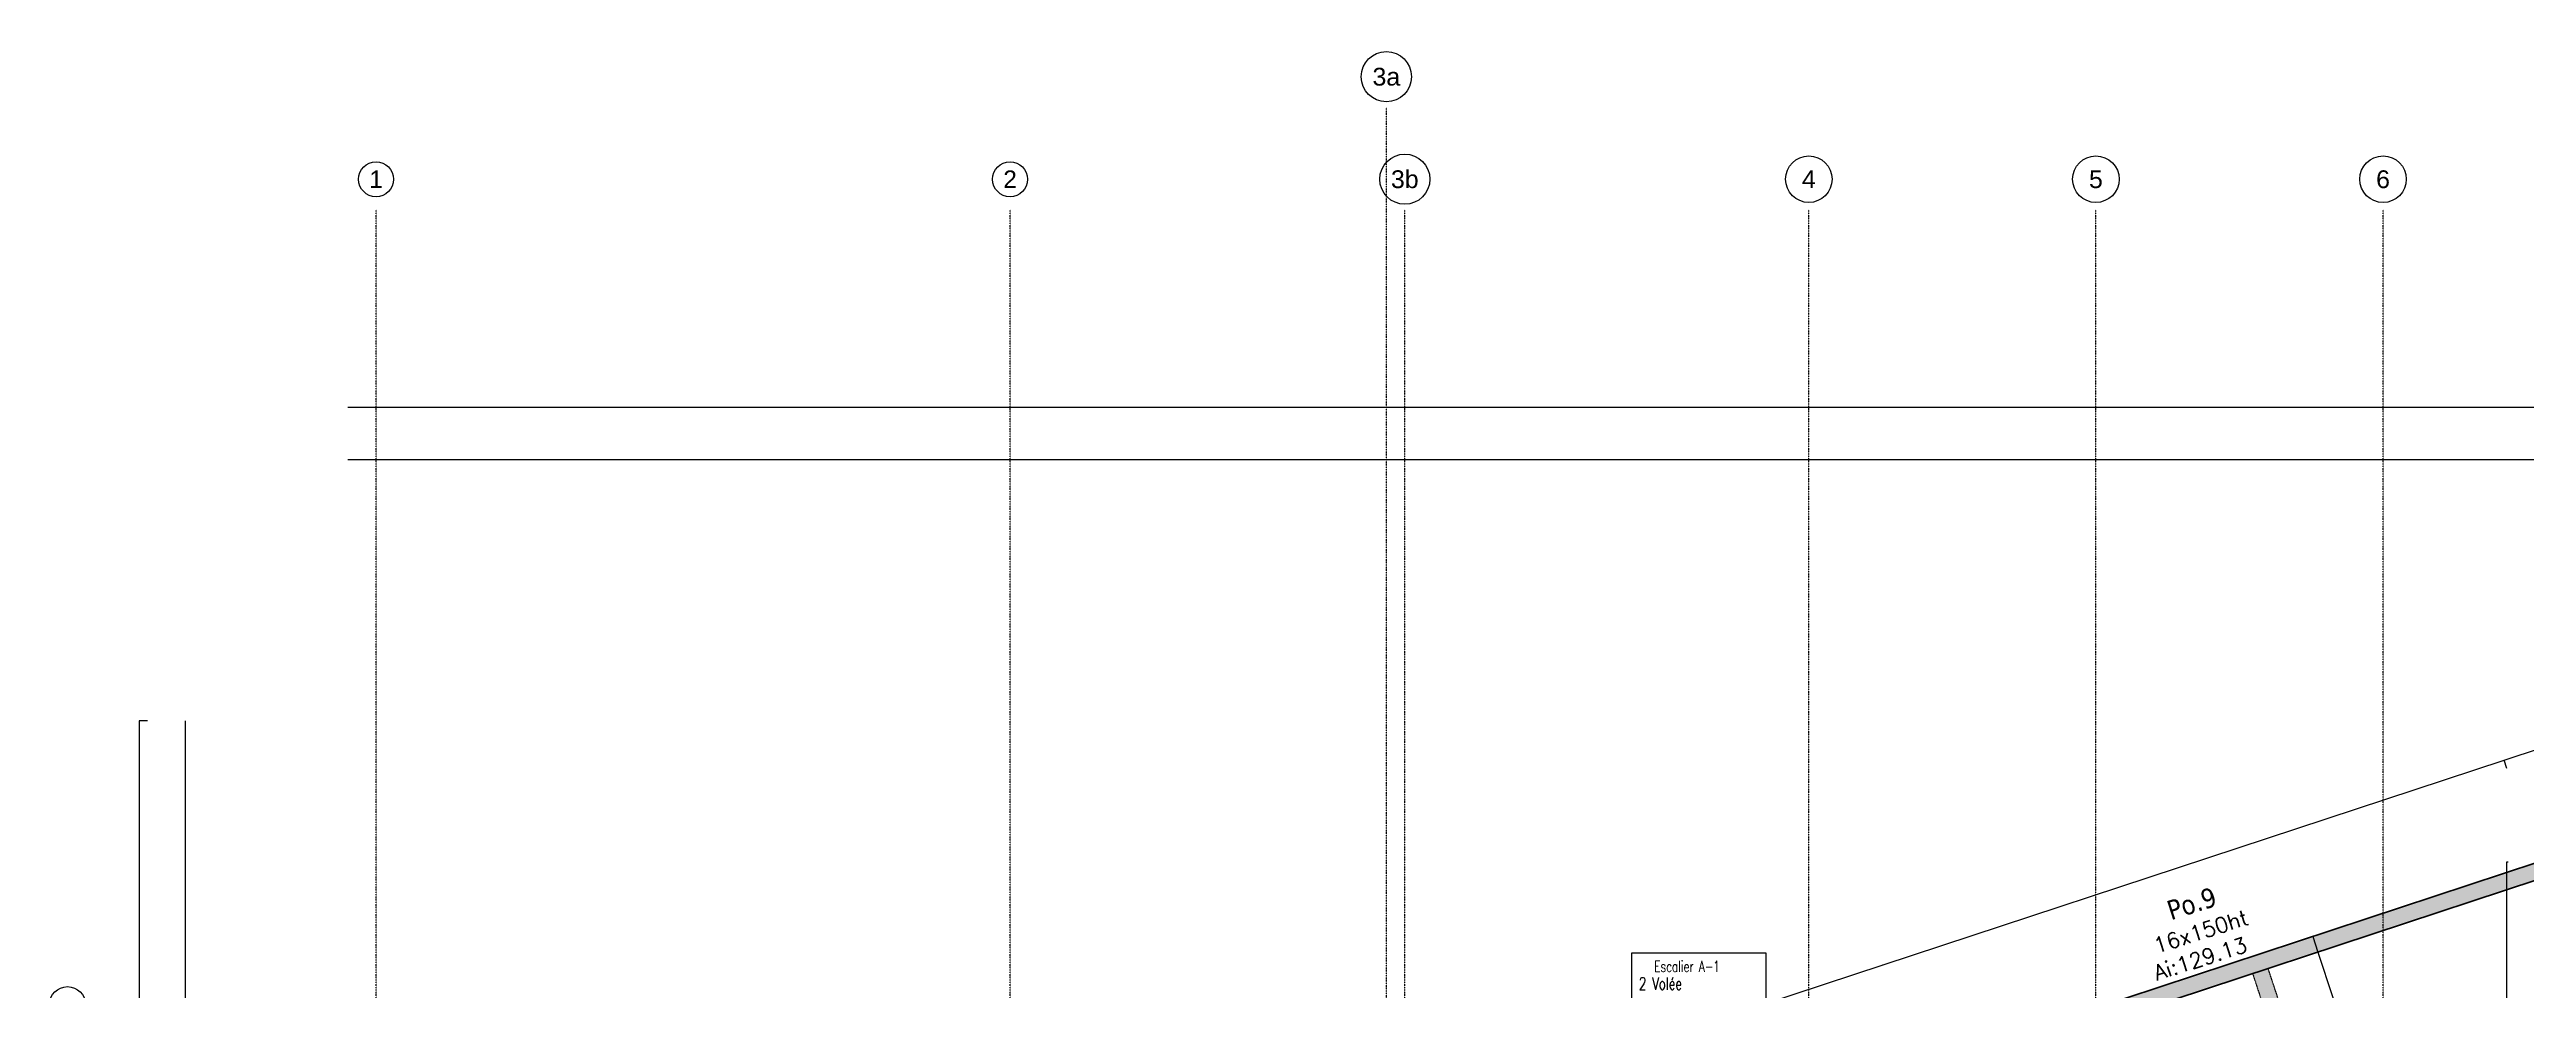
# Model space of a CAD drawing. Extents: x -12912 to 27386, y 1818 to 8189.
# Drawn here: x -1357 to 1058, y 7262 to 8179 of the extents above; entities that cross this region are included whole.
import ezdxf
from ezdxf.enums import TextEntityAlignment as Align

# ---------------------------------------------------------------- set-up
doc = ezdxf.new("R2010")
doc.units = 0
doc.header["$MEASUREMENT"] = 0
for name, pattern in [('CACHE2', [4.7625, 3.175, -1.5875]), ('GrDotted', [0.4, 0.1, -0.1, 0.1, -0.1]), ('GrFeatureAxis', [0.85, 0.25, -0.2, 0.1, -0.2, 0.1]), ('STRICHPUNKT2_S11', [0.9, 0.7, -0.1, 0, -0.1])]:
    doc.linetypes.add(name, pattern=pattern)
doc.layers.get('0').update_dxf_attribs({"linetype": 'CONTINUOUS'})
doc.layers.get('DEFPOINTS').update_dxf_attribs({"linetype": 'CONTINUOUS'})
doc.layers.add('STR_AXES', color=4, linetype='STRICHPUNKT2_S11', lineweight=25)
doc.layers.add('STR_POUTRES', color=102, linetype='CONTINUOUS', lineweight=35)
for name, color, linetype in [('STR_AXES_REPERE', 1, 'CONTINUOUS'), ('STR_COTATION', 1, 'CONTINUOUS'), ('STR_SURCH', 9, 'CACHE2'), ('STR_TXT', 102, 'CONTINUOUS')]:
    doc.layers.add(name, color=color, linetype=linetype)
doc.styles.add('EPAIS', font='TAHOMA.TTF')
doc.styles.add('FIN', font='romans.shx')
doc.styles.add('GrDimensions', font='simplex.shx')
doc.styles.add('GrGrid', font='ARIAL.TTF', dxfattribs={"height": 0.17})
doc.dimstyles.new('GrDimensions', dxfattribs={"dimtxt": 0.09, "dimasz": 0.05, "dimexe": 0.07, "dimexo": 0, "dimgap": 0.05, "dimtad": 1, "dimzin": 0, "dimdsep": 46, "dimtxsty": 'GrDimensions', "dimblk": 'ARCHTICK', "dimblk1": 'ARCHTICK', "dimblk2": 'ARCHTICK', "dimcen": 0.09, "dimadec": 0, "dimazin": 0, "dimtfac": 1, "dimtdec": 4, "dimtmove": 0, "dimatfit": 3, "dimldrblk": 'OPEN30', "dimfxl": 0, "dimtolj": 1, "dimtzin": 0, "dimarcsym": 0})
pattern_1 = [(0, (5243.0074, 5883.9378), (1.190625, 2.38125), [0, -2.38125])]

# ---------------------------------------------------------------- blocks, each defined once
blk = doc.blocks.new('_ArchTick')
at = {"color": 0, "linetype": 'ByBlock', "const_width": 0.15}
blk.add_lwpolyline([(-0.5, -0.5), (0.5, 0.5)], dxfattribs=at)
blk = doc.blocks.new('*D42')
at = {"layer": 'DEFPOINTS', "color": 0, "linetype": 'Continuous'}
for p in [(1036.5, 7486.4), (1039.2, 7478.3), (-173, 7078.8)]:
    blk.add_point(p, dxfattribs=at)
at = {"layer": 'STR_COTATION', "color": 0, "linetype": 'Continuous', "lineweight": -2}
for p, q in [((-175.7, 7087), (1036.5, 7486.4)), ((1039.2, 7478.3), (1036.5, 7486.5)), ((-173, 7078.8), (-175.7, 7087.1))]:
    blk.add_line(p, q, dxfattribs=at)
at = {"layer": 'STR_COTATION', "color": 0, "linetype": 'Continuous', "lineweight": -2, "xscale": 0.065, "yscale": 0.065, "zscale": 0.065}
for p, rotation in [((1036.5, 7486.4), 18.23735407115053), ((-175.7, 7087), 198.2373540711505)]:
    blk.add_blockref('_ArchTick', p, dxfattribs=dict(at, rotation=rotation))
at = {"layer": 'STR_COTATION', "color": 0, "linetype": 'Continuous', "lineweight": -3, "insert": (430.4, 7286.8), "char_height": 0.117, "attachment_point": 5, "rotation": 18.2374, "style": 'GrDimensions'}
blk.add_mtext('\\A1;1276.29', dxfattribs=at)
blk = doc.blocks.new('_Open30')
at = {"color": 0, "linetype": 'ByBlock', "lineweight": -2}
for p, q in [((-1, 0), (0, 0)), ((0, 0), (-1, 0)), ((0, 0), (-1, 0))]:
    blk.add_line(p, q, dxfattribs=at)
blk = doc.blocks.new('*D43')
at = {"layer": 'DEFPOINTS', "color": 0, "linetype": 'Continuous'}
for p in [(1189.6, 7536.9), (1192.3, 7528.7), (1039.2, 7478.3)]:
    blk.add_point(p, dxfattribs=at)
at = {"layer": 'STR_COTATION', "color": 0, "linetype": 'Continuous', "lineweight": -2}
for p, q in [((1036.5, 7486.4), (1189.6, 7536.9)), ((1192.3, 7528.7), (1189.6, 7536.9)), ((1039.2, 7478.3), (1036.5, 7486.5))]:
    blk.add_line(p, q, dxfattribs=at)
at = {"layer": 'STR_COTATION', "color": 0, "linetype": 'Continuous', "lineweight": -2, "xscale": 0.065, "yscale": 0.065, "zscale": 0.065}
for p, rotation in [((1189.6, 7536.9), 18.23735407115053), ((1036.5, 7486.4), 198.2373540711505)]:
    blk.add_blockref('_ArchTick', p, dxfattribs=dict(at, rotation=rotation))
at = {"layer": 'STR_COTATION', "color": 0, "linetype": 'Continuous', "lineweight": -3, "insert": (1113, 7511.7), "char_height": 0.117, "attachment_point": 5, "rotation": 18.2374, "style": 'GrDimensions'}
blk.add_mtext('\\A1;161.16', dxfattribs=at)
blk = doc.blocks.new('*D191')
at = {"layer": 'DEFPOINTS', "color": 0, "linetype": 'Continuous'}
for p in [(833.7, 7309.1), (854.8, 7299.2), (838.7, 7293.9)]:
    blk.add_point(p, dxfattribs=at)
at = {"layer": 'STR_COTATION', "color": 0, "linetype": 'Continuous', "lineweight": -2}
for p, q in [((833.7, 7309.1), (849.9, 7314.4)), ((838.7, 7293.9), (854.9, 7299.2)), ((849.8, 7314.4), (854.8, 7299.2))]:
    blk.add_line(p, q, dxfattribs=at)
at = {"layer": 'STR_COTATION', "color": 0, "linetype": 'Continuous', "lineweight": -2, "xscale": 0.065, "yscale": 0.065, "zscale": 0.065}
for p, rotation in [((849.8, 7314.4), 108.2373573360459), ((854.8, 7299.2), 288.2373573360459)]:
    blk.add_blockref('_ArchTick', p, dxfattribs=dict(at, rotation=rotation))
at = {"layer": 'STR_COTATION', "color": 0, "linetype": 'Continuous', "lineweight": -3, "insert": (852.4, 7306.9), "char_height": 0.117, "attachment_point": 5, "rotation": 288.2374, "style": 'GrDimensions'}
blk.add_mtext('\\A1;1600', dxfattribs=at)
blk = doc.blocks.new('*D192')
at = {"layer": 'DEFPOINTS', "color": 0, "linetype": 'Continuous'}
for p in [(838.7, 7293.9), (927, 7078.1), (927.6, 7078.3)]:
    blk.add_point(p, dxfattribs=at)
at = {"layer": 'STR_COTATION', "color": 0, "linetype": 'Continuous', "lineweight": -2}
for p, q in [((838.7, 7293.9), (854.9, 7299.2)), ((854.8, 7299.2), (927.6, 7078.3)), ((927, 7078.1), (927.7, 7078.3))]:
    blk.add_line(p, q, dxfattribs=at)
at = {"layer": 'STR_COTATION', "color": 0, "linetype": 'Continuous', "lineweight": -2, "xscale": 0.065, "yscale": 0.065, "zscale": 0.065}
for p, rotation in [((854.8, 7299.2), 108.2373573360459), ((927.6, 7078.3), 288.2373573360459)]:
    blk.add_blockref('_ArchTick', p, dxfattribs=dict(at, rotation=rotation))
at = {"layer": 'STR_COTATION', "color": 0, "linetype": 'Continuous', "lineweight": -3, "insert": (891.3, 7188.8), "char_height": 0.117, "attachment_point": 5, "rotation": 288.2374, "style": 'GrDimensions'}
blk.add_mtext('\\A1;232.59', dxfattribs=at)
blk = doc.blocks.new('*D450')
at = {"layer": 'DEFPOINTS', "color": 0, "linetype": 'Continuous'}
for p in [(1040.5, 7386.8), (1038.9, 6931.1), (1040.6, 6931.1)]:
    blk.add_point(p, dxfattribs=at)
at = {"layer": 'STR_COTATION', "color": 0, "linetype": 'Continuous', "lineweight": -2}
for p, q in [((1040.5, 7386.8), (1038.8, 7386.8)), ((1038.9, 7386.8), (1038.9, 6931.1)), ((1040.6, 6931.1), (1038.8, 6931.1))]:
    blk.add_line(p, q, dxfattribs=at)
at = {"layer": 'STR_COTATION', "color": 0, "linetype": 'Continuous', "lineweight": -2, "xscale": 0.065, "yscale": 0.065, "zscale": 0.065}
for p, rotation in [((1038.9, 7386.8), 90), ((1038.9, 6931.1), 270)]:
    blk.add_blockref('_ArchTick', p, dxfattribs=dict(at, rotation=rotation))
at = {"layer": 'STR_COTATION', "color": 0, "linetype": 'Continuous', "lineweight": -3, "insert": (1038.7, 7158.9), "char_height": 0.117, "attachment_point": 5, "rotation": 90, "style": 'GrDimensions'}
blk.add_mtext('\\A1;455.69', dxfattribs=at)
blk = doc.blocks.new('*D571')
at = {"layer": 'DEFPOINTS', "color": 0, "linetype": 'Continuous'}
for p in [(918.4, 7779.3), (918.4, 7779.3), (1198.4, 7779.3)]:
    blk.add_point(p, dxfattribs=at)
at = {"layer": 'STR_COTATION', "color": 0, "linetype": 'Continuous', "lineweight": -2}
for p, q in [((918.4, 7779.3), (918.4, 7779.4)), ((1198.4, 7779.3), (918.4, 7779.3)), ((1198.4, 7779.3), (1198.4, 7779.4))]:
    blk.add_line(p, q, dxfattribs=at)
at = {"layer": 'STR_COTATION', "color": 0, "linetype": 'Continuous', "lineweight": -2, "xscale": 0.065, "yscale": 0.065, "zscale": 0.065, "rotation": 180}
blk.add_blockref('_ArchTick', (918.4, 7779.3), dxfattribs=at)
at = {"layer": 'STR_COTATION', "color": 0, "linetype": 'Continuous', "lineweight": -2, "xscale": 0.065, "yscale": 0.065, "zscale": 0.065}
blk.add_blockref('_ArchTick', (1198.4, 7779.3), dxfattribs=at)
at = {"layer": 'STR_COTATION', "color": 0, "linetype": 'Continuous', "lineweight": -3, "insert": (1058.4, 7779.5), "char_height": 0.117, "attachment_point": 5, "style": 'GrDimensions'}
blk.add_mtext('\\A1;280.00', dxfattribs=at)
blk = doc.blocks.new('*D572')
at = {"layer": 'DEFPOINTS', "color": 0, "linetype": 'Continuous'}
for p in [(638.4, 7779.3), (638.4, 7779.3), (918.4, 7779.3)]:
    blk.add_point(p, dxfattribs=at)
at = {"layer": 'STR_COTATION', "color": 0, "linetype": 'Continuous', "lineweight": -2}
for p, q in [((638.4, 7779.3), (638.4, 7779.4)), ((918.4, 7779.3), (638.4, 7779.3)), ((918.4, 7779.3), (918.4, 7779.4))]:
    blk.add_line(p, q, dxfattribs=at)
at = {"layer": 'STR_COTATION', "color": 0, "linetype": 'Continuous', "lineweight": -2, "xscale": 0.065, "yscale": 0.065, "zscale": 0.065, "rotation": 180}
blk.add_blockref('_ArchTick', (638.4, 7779.3), dxfattribs=at)
at = {"layer": 'STR_COTATION', "color": 0, "linetype": 'Continuous', "lineweight": -2, "xscale": 0.065, "yscale": 0.065, "zscale": 0.065}
blk.add_blockref('_ArchTick', (918.4, 7779.3), dxfattribs=at)
at = {"layer": 'STR_COTATION', "color": 0, "linetype": 'Continuous', "lineweight": -3, "insert": (778.4, 7779.5), "char_height": 0.117, "attachment_point": 5, "style": 'GrDimensions'}
blk.add_mtext('\\A1;280.00', dxfattribs=at)
blk = doc.blocks.new('*D573')
at = {"layer": 'DEFPOINTS', "color": 0, "linetype": 'Continuous'}
for p in [(358.4, 7779.3), (358.4, 7779.3), (638.4, 7779.3)]:
    blk.add_point(p, dxfattribs=at)
at = {"layer": 'STR_COTATION', "color": 0, "linetype": 'Continuous', "lineweight": -2}
for p, q in [((358.4, 7779.3), (358.4, 7779.4)), ((638.4, 7779.3), (358.4, 7779.3)), ((638.4, 7779.3), (638.4, 7779.4))]:
    blk.add_line(p, q, dxfattribs=at)
at = {"layer": 'STR_COTATION', "color": 0, "linetype": 'Continuous', "lineweight": -2, "xscale": 0.065, "yscale": 0.065, "zscale": 0.065, "rotation": 180}
blk.add_blockref('_ArchTick', (358.4, 7779.3), dxfattribs=at)
at = {"layer": 'STR_COTATION', "color": 0, "linetype": 'Continuous', "lineweight": -2, "xscale": 0.065, "yscale": 0.065, "zscale": 0.065}
blk.add_blockref('_ArchTick', (638.4, 7779.3), dxfattribs=at)
at = {"layer": 'STR_COTATION', "color": 0, "linetype": 'Continuous', "lineweight": -3, "insert": (498.4, 7779.5), "char_height": 0.117, "attachment_point": 5, "style": 'GrDimensions'}
blk.add_mtext('\\A1;280.00', dxfattribs=at)
blk = doc.blocks.new('*D574')
at = {"layer": 'DEFPOINTS', "color": 0, "linetype": 'Continuous'}
for p in [(-35.6, 7779.3), (-35.6, 7779.3), (358.4, 7779.3)]:
    blk.add_point(p, dxfattribs=at)
at = {"layer": 'STR_COTATION', "color": 0, "linetype": 'Continuous', "lineweight": -2}
for p, q in [((-35.6, 7779.3), (-35.6, 7779.4)), ((358.4, 7779.3), (-35.6, 7779.3)), ((358.4, 7779.3), (358.4, 7779.4))]:
    blk.add_line(p, q, dxfattribs=at)
at = {"layer": 'STR_COTATION', "color": 0, "linetype": 'Continuous', "lineweight": -2, "xscale": 0.065, "yscale": 0.065, "zscale": 0.065, "rotation": 180}
blk.add_blockref('_ArchTick', (-35.6, 7779.3), dxfattribs=at)
at = {"layer": 'STR_COTATION', "color": 0, "linetype": 'Continuous', "lineweight": -2, "xscale": 0.065, "yscale": 0.065, "zscale": 0.065}
blk.add_blockref('_ArchTick', (358.4, 7779.3), dxfattribs=at)
at = {"layer": 'STR_COTATION', "color": 0, "linetype": 'Continuous', "lineweight": -3, "insert": (161.4, 7779.5), "char_height": 0.117, "attachment_point": 5, "style": 'GrDimensions'}
blk.add_mtext('\\A1;394.00', dxfattribs=at)
blk = doc.blocks.new('*D575')
at = {"layer": 'DEFPOINTS', "color": 0, "linetype": 'Continuous'}
for p in [(-53.6, 7779.3), (-53.6, 7779.3), (-35.6, 7779.3)]:
    blk.add_point(p, dxfattribs=at)
at = {"layer": 'STR_COTATION', "color": 0, "linetype": 'Continuous', "lineweight": -2}
for p, q in [((-53.6, 7779.3), (-53.6, 7779.4)), ((-35.6, 7779.3), (-53.6, 7779.3)), ((-35.6, 7779.3), (-35.6, 7779.4))]:
    blk.add_line(p, q, dxfattribs=at)
at = {"layer": 'STR_COTATION', "color": 0, "linetype": 'Continuous', "lineweight": -2, "xscale": 0.065, "yscale": 0.065, "zscale": 0.065, "rotation": 180}
blk.add_blockref('_ArchTick', (-53.6, 7779.3), dxfattribs=at)
at = {"layer": 'STR_COTATION', "color": 0, "linetype": 'Continuous', "lineweight": -2, "xscale": 0.065, "yscale": 0.065, "zscale": 0.065}
blk.add_blockref('_ArchTick', (-35.6, 7779.3), dxfattribs=at)
at = {"layer": 'STR_COTATION', "color": 0, "linetype": 'Continuous', "lineweight": -3, "insert": (-44.6, 7779.5), "char_height": 0.117, "attachment_point": 5, "style": 'GrDimensions'}
blk.add_mtext('\\A1;1800', dxfattribs=at)
blk = doc.blocks.new('*D576')
at = {"layer": 'DEFPOINTS', "color": 0, "linetype": 'Continuous'}
for p in [(-420.6, 7779.3), (-420.6, 7779.3), (-53.6, 7779.3)]:
    blk.add_point(p, dxfattribs=at)
at = {"layer": 'STR_COTATION', "color": 0, "linetype": 'Continuous', "lineweight": -2}
for p, q in [((-420.6, 7779.3), (-420.6, 7779.4)), ((-53.6, 7779.3), (-420.6, 7779.3)), ((-53.6, 7779.3), (-53.6, 7779.4))]:
    blk.add_line(p, q, dxfattribs=at)
at = {"layer": 'STR_COTATION', "color": 0, "linetype": 'Continuous', "lineweight": -2, "xscale": 0.065, "yscale": 0.065, "zscale": 0.065, "rotation": 180}
blk.add_blockref('_ArchTick', (-420.6, 7779.3), dxfattribs=at)
at = {"layer": 'STR_COTATION', "color": 0, "linetype": 'Continuous', "lineweight": -2, "xscale": 0.065, "yscale": 0.065, "zscale": 0.065}
blk.add_blockref('_ArchTick', (-53.6, 7779.3), dxfattribs=at)
at = {"layer": 'STR_COTATION', "color": 0, "linetype": 'Continuous', "lineweight": -3, "insert": (-237.1, 7779.5), "char_height": 0.117, "attachment_point": 5, "style": 'GrDimensions'}
blk.add_mtext('\\A1;366.92', dxfattribs=at)
blk = doc.blocks.new('*D577')
at = {"layer": 'DEFPOINTS', "color": 0, "linetype": 'Continuous'}
for p in [(-1038.9, 7779.3), (-1038.9, 7779.3), (-420.6, 7779.3)]:
    blk.add_point(p, dxfattribs=at)
at = {"layer": 'STR_COTATION', "color": 0, "linetype": 'Continuous', "lineweight": -2}
for p, q in [((-1038.9, 7779.3), (-1038.9, 7779.4)), ((-420.6, 7779.3), (-1038.9, 7779.3)), ((-420.6, 7779.3), (-420.6, 7779.4))]:
    blk.add_line(p, q, dxfattribs=at)
at = {"layer": 'STR_COTATION', "color": 0, "linetype": 'Continuous', "lineweight": -2, "xscale": 0.065, "yscale": 0.065, "zscale": 0.065, "rotation": 180}
blk.add_blockref('_ArchTick', (-1038.9, 7779.3), dxfattribs=at)
at = {"layer": 'STR_COTATION', "color": 0, "linetype": 'Continuous', "lineweight": -2, "xscale": 0.065, "yscale": 0.065, "zscale": 0.065}
blk.add_blockref('_ArchTick', (-420.6, 7779.3), dxfattribs=at)
at = {"layer": 'STR_COTATION', "color": 0, "linetype": 'Continuous', "lineweight": -3, "insert": (-729.7, 7779.5), "char_height": 0.117, "attachment_point": 5, "style": 'GrDimensions'}
blk.add_mtext('\\A1;618.29', dxfattribs=at)
blk = doc.blocks.new('*D589')
at = {"layer": 'DEFPOINTS', "color": 0, "linetype": 'Continuous'}
for p in [(-1066.5, 7830.7), (7612.3, 7830.7), (7612.3, 7830.7)]:
    blk.add_point(p, dxfattribs=at)
at = {"layer": 'STR_COTATION', "color": 0, "linetype": 'Continuous', "lineweight": -2}
for p, q in [((-1066.5, 7830.7), (-1066.5, 7830.8)), ((-1066.5, 7830.7), (7612.3, 7830.7)), ((7612.3, 7830.7), (7612.3, 7830.8))]:
    blk.add_line(p, q, dxfattribs=at)
at = {"layer": 'STR_COTATION', "color": 0, "linetype": 'Continuous', "lineweight": -2, "xscale": 0.065, "yscale": 0.065, "zscale": 0.065, "rotation": 180}
blk.add_blockref('_ArchTick', (-1066.5, 7830.7), dxfattribs=at)
at = {"layer": 'STR_COTATION', "color": 0, "linetype": 'Continuous', "lineweight": -2, "xscale": 0.065, "yscale": 0.065, "zscale": 0.065}
blk.add_blockref('_ArchTick', (7612.3, 7830.7), dxfattribs=at)
at = {"layer": 'STR_COTATION', "color": 0, "linetype": 'Continuous', "lineweight": -3, "insert": (3272.9, 7830.8), "char_height": 0.117, "attachment_point": 5, "style": 'GrDimensions'}
blk.add_mtext('\\A1;8678.82', dxfattribs=at)
blk = doc.blocks.new('*D590')
at = {"layer": 'DEFPOINTS', "color": 0, "linetype": 'Continuous'}
for p in [(-1066.5, 7779.3), (-1066.5, 7779.3), (-1038.9, 7779.3)]:
    blk.add_point(p, dxfattribs=at)
at = {"layer": 'STR_COTATION', "color": 0, "linetype": 'Continuous', "lineweight": -2}
for p, q in [((-1066.5, 7779.3), (-1066.5, 7779.4)), ((-1038.9, 7779.3), (-1066.5, 7779.3)), ((-1038.9, 7779.3), (-1038.9, 7779.4))]:
    blk.add_line(p, q, dxfattribs=at)
at = {"layer": 'STR_COTATION', "color": 0, "linetype": 'Continuous', "lineweight": -2, "xscale": 0.065, "yscale": 0.065, "zscale": 0.065, "rotation": 180}
blk.add_blockref('_ArchTick', (-1066.5, 7779.3), dxfattribs=at)
at = {"layer": 'STR_COTATION', "color": 0, "linetype": 'Continuous', "lineweight": -2, "xscale": 0.065, "yscale": 0.065, "zscale": 0.065}
blk.add_blockref('_ArchTick', (-1038.9, 7779.3), dxfattribs=at)
at = {"layer": 'STR_COTATION', "color": 0, "linetype": 'Continuous', "lineweight": -3, "insert": (-1052.7, 7779.5), "char_height": 0.117, "attachment_point": 5, "style": 'GrDimensions'}
blk.add_mtext('\\A1;2770', dxfattribs=at)
blk = doc.blocks.new('*D596')
at = {"layer": 'DEFPOINTS', "color": 0, "linetype": 'Continuous'}
for p in [(-1224.8, 7524.8), (-1224.8, 7524.8), (-1224.8, 7247.9)]:
    blk.add_point(p, dxfattribs=at)
at = {"layer": 'STR_COTATION', "color": 0, "linetype": 'Continuous', "lineweight": -2}
for p, q in [((-1224.8, 7524.8), (-1224.8, 7524.8)), ((-1224.8, 7247.9), (-1224.8, 7524.8)), ((-1224.8, 7247.9), (-1224.8, 7247.9))]:
    blk.add_line(p, q, dxfattribs=at)
at = {"layer": 'STR_COTATION', "color": 0, "linetype": 'Continuous', "lineweight": -2, "xscale": 0.065, "yscale": 0.065, "zscale": 0.065}
for p, rotation in [((-1224.8, 7524.8), 90), ((-1224.8, 7247.9), 270)]:
    blk.add_blockref('_ArchTick', p, dxfattribs=dict(at, rotation=rotation))
at = {"layer": 'STR_COTATION', "color": 0, "linetype": 'Continuous', "lineweight": -3, "insert": (-1224.9, 7386.4), "char_height": 0.117, "attachment_point": 5, "rotation": 90, "style": 'GrDimensions'}
blk.add_mtext('\\A1;276.90', dxfattribs=at)
blk = doc.blocks.new('*D597')
at = {"layer": 'DEFPOINTS', "color": 0, "linetype": 'Continuous'}
for p in [(-1269.7, 7524.8), (-1261.9, 7524.8), (-1261.9, 5883.9)]:
    blk.add_point(p, dxfattribs=at)
at = {"layer": 'STR_COTATION', "color": 0, "linetype": 'Continuous', "lineweight": -2}
for p, q in [((-1261.9, 7524.8), (-1269.8, 7524.8)), ((-1269.7, 5883.9), (-1269.7, 7524.8)), ((-1261.9, 5883.9), (-1269.8, 5883.9))]:
    blk.add_line(p, q, dxfattribs=at)
at = {"layer": 'STR_COTATION', "color": 0, "linetype": 'Continuous', "lineweight": -2, "xscale": 0.065, "yscale": 0.065, "zscale": 0.065}
for p, rotation in [((-1269.7, 7524.8), 90), ((-1269.7, 5883.9), 270)]:
    blk.add_blockref('_ArchTick', p, dxfattribs=dict(at, rotation=rotation))
at = {"layer": 'STR_COTATION', "color": 0, "linetype": 'Continuous', "lineweight": -3, "insert": (-1269.8, 6704.4), "char_height": 0.117, "attachment_point": 5, "rotation": 90, "style": 'GrDimensions'}
blk.add_mtext('\\A1;1640.89', dxfattribs=at)

msp = doc.modelspace()

# ---------------------------------------------------------------- hatches: boundary and pattern name
at = {"layer": 'STR_SURCH', "linetype": 'Continuous'}
h = msp.add_hatch(dxfattribs=at)
h.set_pattern_fill('DOTS', color=256, scale=1.5, style=0)
h.set_pattern_definition(pattern_1)
h.paths.add_polyline_path([(-137.814, 6972.134), (1399.437, 7478.668), (1394.43, 7493.864), (-142.821, 6987.331)])
h = msp.add_hatch(dxfattribs=at)
h.set_pattern_fill('DOTS', color=256, scale=1.5, style=0)
h.set_pattern_definition(pattern_1)
h.paths.add_polyline_path([(341.819, 7130.176), (1074.366, 7371.555), (1069.358, 7386.751), (336.811, 7145.372)])
h = msp.add_hatch(dxfattribs=at)
h.set_pattern_fill('DOTS', color=256, scale=1.5, style=0)
h.set_pattern_definition(pattern_1)
h.paths.add_polyline_path([(863.927, 7057.318), (879.123, 7062.326), (806.326, 7283.234), (791.13, 7278.227)])

# ---------------------------------------------------------------- linework, layer by layer
at = {"layer": 'STR_AXES', "linetype": 'GrFeatureAxis'}
for p, q in [((-53.64, 5522.963), (-53.64, 8122.963)), ((-1038.85, 5622.963), (-1038.85, 8022.963)), ((-420.56, 5622.963), (-420.56, 8022.963)), ((-35.64, 5622.963), (-35.64, 8022.963)), ((358.36, 5622.963), (358.36, 8022.963)), ((638.36, 5622.963), (638.36, 8022.963)), ((918.36, 5622.963), (918.36, 8022.963))]:
    msp.add_line(p, q, dxfattribs=at)
at = {"layer": 'STR_AXES_REPERE', "linetype": 'Continuous'}
for centre, major_axis, start_param, end_param in [((-53.64, 8152.963), (17.26, 17.26), 5.49778714, 11.78097245), ((-1038.85, 8052.963), (12.07, 12.07), 5.49778714, 11.78097245), ((-420.56, 8052.963), (12.07, 12.07), 5.49778714, 11.78097245), ((-35.64, 8052.963), (-17.285, 17.285), 3.92699082, 10.21017612), ((358.36, 8052.963), (-16.047, 16.047), 3.92699082, 10.21017612), ((638.36, 8052.963), (-16.047, 16.047), 3.92699082, 10.21017612), ((918.36, 8052.963), (-16.047, 16.047), 3.92699082, 10.21017612), ((-1339.741, 7247.914), (12.431, 12.431), 5.49778714, 11.78097245)]:
    msp.add_ellipse(centre, major_axis=major_axis, ratio=1, start_param=start_param, end_param=end_param, dxfattribs=at)
at = {"layer": 'STR_POUTRES', "linetype": 'Continuous'}
for p, q in [((336.811, 7145.372), (1069.358, 7386.751)), ((1069.358, 7369.905), (341.819, 7130.176))]:
    msp.add_line(p, q, dxfattribs=at)
at = {"layer": 'STR_SURCH', "linetype": 'GrDotted'}
for p, q in [((791.13, 7278.227), (863.927, 7057.318)), ((879.123, 7062.326), (806.326, 7283.234))]:
    msp.add_line(p, q, dxfattribs=at)
at = {"layer": 'STR_TXT', "elevation": 1932.333, "flags": 128}
msp.add_lwpolyline([(185.399, 7155.18), (316.915, 7155.18), (316.915, 7298.294), (185.399, 7298.294)], close=True, dxfattribs=at)

# ---------------------------------------------------------------- texts
at = {"layer": 'STR_AXES_REPERE', "linetype": 'Continuous', "style": 'GrGrid'}
for s, height, p in [('3a', 17.3711, (-53.64, 8152.963)), ('1', 17.07, (-1038.85, 8052.963)), ('2', 17.07, (-420.56, 8052.963)), ('3b', 17.3711, (-35.64, 8052.963)), ('4', 17.359, (358.36, 8052.963)), ('5', 17.359, (638.36, 8052.963)), ('6', 17.359, (918.36, 8052.963))]:
    msp.add_text(s, height=height, dxfattribs=at).set_placement(p, align=Align.MIDDLE_CENTER)
at = {"layer": 'STR_TXT', "style": 'FIN', "width": 0.7}
for s, height, p in [('2 Volée', 12, (213.708, 7258.909)), ('Escalier A-1', 10.66163, (239.652, 7276.685))]:
    msp.add_text(s, height=height, rotation=0.003346, dxfattribs=at).set_placement(p, align=Align.BOTTOM_CENTER)
at = {"layer": 'STR_TXT', "linetype": 'Continuous', "attachment_point": 1, "rotation": 17.727951}
for s, insert, char_height, style in [('Po.9', (705.728, 7348.206), 19, 'EPAIS'), ('16x150ht', (693.043, 7311.913), 15, 'FIN'), ('Ai:129.13', (693.267, 7285.624), 15, 'FIN')]:
    msp.add_mtext(s, dxfattribs=dict(at, insert=insert, char_height=char_height, style=style))

# ---------------------------------------------------------------- dimensions: what is measured, and where the dimension line sits
at = {"layer": 'STR_COTATION', "linetype": 'Continuous', "lineweight": -3}
for base, p1, p2, override, picture, middle in [((7612.271, 7830.714), (-1066.546, 7830.714), (7612.271, 7830.714), {"dimscale": 1.3, "dimtmove": 1}, '*D589', (3272.863, 7830.838)), ((-1038.85, 7779.349), (-420.56, 7779.349), (-1038.85, 7779.349), {"dimscale": 1.3, "dimtmove": 1}, '*D577', (-729.705, 7779.473)), ((-420.56, 7779.349), (-53.64, 7779.349), (-420.56, 7779.349), {"dimscale": 1.3, "dimtmove": 1}, '*D576', (-237.1, 7779.473)), ((-53.64, 7779.349), (-35.64, 7779.349), (-53.64, 7779.349), {"dimscale": 1.3, "dimdec": 0, "dimlfac": 100, "dimtmove": 1}, '*D575', (-44.64, 7779.473)), ((-35.64, 7779.349), (358.36, 7779.349), (-35.64, 7779.349), {"dimscale": 1.3, "dimtmove": 1}, '*D574', (161.36, 7779.473)), ((358.36, 7779.349), (638.36, 7779.349), (358.36, 7779.349), {"dimscale": 1.3, "dimtmove": 1}, '*D573', (498.36, 7779.473)), ((638.36, 7779.349), (918.36, 7779.349), (638.36, 7779.349), {"dimscale": 1.3, "dimtmove": 1}, '*D572', (778.36, 7779.473)), ((918.36, 7779.349), (1198.36, 7779.349), (918.36, 7779.349), {"dimscale": 1.3, "dimtmove": 1}, '*D571', (1058.36, 7779.473))]:
    dim = msp.add_linear_dim(base=base, p1=p1, p2=p2, dimstyle='GrDimensions', override=override, dxfattribs=at)
    dim.commit()
    dim.dimension.update_dxf_attribs({"geometry": picture, "text_midpoint": middle})
dim = msp.add_linear_dim(base=(-1066.546, 7779.349), p1=(-1038.85, 7779.349), p2=(-1066.546, 7779.349), dimstyle='GrDimensions', override={"dimscale": 1.3, "dimdec": 0, "dimlfac": 100, "dimtmove": 1}, dxfattribs=at)
dim.commit()
dim.dimension.update_dxf_attribs({"geometry": '*D590', "text_midpoint": (-1052.698, 7779.349), "dimtype": 160})
for base, p1, p2, angle, override, picture, middle in [((1189.586, 7536.85), (1039.202, 7478.27), (1192.27, 7528.707), 18.237354, {"dimscale": 1.3, "dimtmove": 1}, '*D43', (1113.014, 7511.749)), ((-1269.718, 7524.815), (-1261.947, 5883.927), (-1261.947, 7524.815), 90, {"dimscale": 1.3, "dimtmove": 1}, '*D597', (-1269.841, 6704.371)), ((-1224.756, 7524.815), (-1224.756, 7247.914), (-1224.756, 7524.815), 90, {"dimscale": 1.3, "dimtmove": 1}, '*D596', (-1224.88, 7386.364)), ((1036.519, 7486.414), (-172.977, 7078.849), (1039.202, 7478.27), 18.237354, {"dimscale": 1.3, "dimtmove": 1}, '*D42', (430.39, 7286.821)), ((1038.859, 6931.06), (1040.518, 7386.751), (1040.563, 6931.06), 90, {"dimscale": 1.3}, '*D450', (1038.736, 7158.905)), ((854.831, 7299.217), (833.683, 7309.094), (838.69, 7293.898), 288.237357, {"dimscale": 1.3, "dimtxt": 0.09, "dimasz": 0.05, "dimexe": 0.07, "dimexo": 0, "dimgap": 0.05, "dimtad": 1, "dimjust": 0, "dimtih": 0, "dimtoh": 0, "dimdec": 0, "dimlfac": 100, "dimrnd": 0, "dimzin": 0, "dimdsep": 46, "dimlunit": 2, "dimpost": '', "dimtxsty": 'GrDimensions', "dimblk": 'ArchTick', "dimblk1": 'ArchTick', "dimblk2": 'ArchTick', "dimsah": 0, "dimtsz": 0, "dimcen": 0.09, "dimdle": 0, "dimse1": 0, "dimse2": 0, "dimsd1": 0, "dimsd2": 0, "dimclrd": 0, "dimclre": 0, "dimclrt": 0, "dimaunit": 0, "dimadec": 0, "dimazin": 0, "dimtol": 0, "dimlim": 0, "dimtp": 0, "dimtm": 0, "dimtfac": 1, "dimtdec": 4, "dimtix": 0, "dimtofl": 1, "dimtmove": 1, "dimatfit": 3, "dimldrblk": 'Open30', "dimtvp": 0, "dimfrac": 0, "dimtolj": 1, "dimtzin": 0, "dimlwd": 65534, "dimlwe": 65534}, '*D191', (852.445, 7306.854)), ((927.622, 7078.306), (838.69, 7293.898), (927.024, 7078.109), 288.237357, {"dimscale": 1.3, "dimtmove": 1}, '*D192', (891.344, 7188.8))]:
    dim = msp.add_linear_dim(base=base, p1=p1, p2=p2, angle=angle, dimstyle='GrDimensions', override=override, dxfattribs=at)
    dim.commit()
    dim.dimension.update_dxf_attribs({"geometry": picture, "text_midpoint": middle})

doc.saveas('drawing.dxf')
